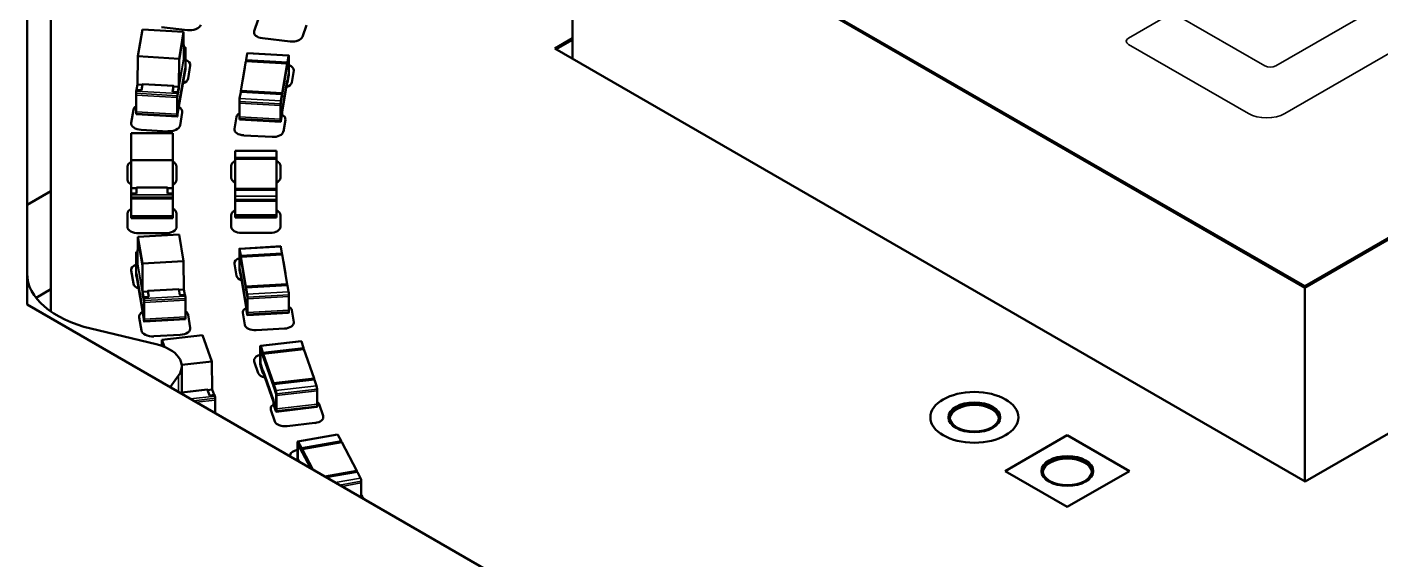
# Model space of a CAD drawing. Header units: inches. Extents: x -24.6 to 49, y -43 to 20.8.
# Drawn here: x 12.262 to 15.351, y 11.039 to 12.255 of the extents above; entities that cross this region are included whole.
import ezdxf

# ---------------------------------------------------------------- set-up
doc = ezdxf.new("R2010")
doc.units = ezdxf.units.IN
doc.header["$MEASUREMENT"] = 0
doc.layers.add('Visible (ANSI)', color=7, linetype='Continuous', lineweight=50)
doc.layers.add('Visible Narrow (ANSI)', color=7, linetype='Continuous', lineweight=35)

msp = doc.modelspace()

# ---------------------------------------------------------------- linework, layer by layer
at = {"layer": 'Visible (ANSI)'}
for p, q in [((12.2623, 11.6215), (12.2623, 13.7354)), ((15.1773, 11.6635), (17.7913, 13.1727)), ((15.1773, 11.6597), (17.7913, 13.1689)), ((12.3169, 11.6056), (12.3169, 12.9139)), ((15.1786, 11.2177), (17.8094, 12.7366)), ((13.5069, 12.6279), (15.1773, 11.6635)), ((13.5069, 12.6279), (13.5069, 12.1828)), ((13.5069, 12.624), (15.1773, 11.6597)), ((13.5069, 12.624), (13.5069, 12.1828)), ((12.7805, 12.2454), (12.7897, 12.2722)), ((12.515, 12.1883), (12.5255, 12.2494)), ((12.5255, 12.2494), (12.6195, 12.244)), ((12.6282, 12.2482), (12.5689, 12.255)), ((12.6091, 12.1829), (12.6195, 12.244)), ((12.6091, 12.1791), (12.6195, 12.2402)), ((12.6195, 12.244), (12.6201, 12.1867)), ((12.6195, 12.2402), (12.6201, 12.1828)), ((12.8998, 12.2595), (12.8905, 12.2328)), ((12.6234, 12.2085), (12.6198, 12.2087)), ((12.6227, 12.2048), (12.6199, 12.205)), ((12.6199, 12.2021), (12.6227, 12.2019)), ((12.6201, 12.1867), (12.6227, 12.2019)), ((12.6227, 12.2048), (12.6232, 12.2079)), ((12.6227, 12.2048), (12.6227, 12.2019)), ((12.6227, 12.201), (12.6232, 12.204)), ((12.6235, 12.1646), (12.6235, 12.207)), ((12.6235, 12.1607), (12.6235, 12.2032)), ((12.8628, 12.2221), (12.7991, 12.2294)), ((13.5069, 12.2295), (13.4665, 12.2062)), ((13.4665, 12.2062), (15.1786, 11.2177)), ((13.5069, 12.2257), (13.4698, 12.2043)), ((12.5145, 12.1241), (12.515, 12.1883)), ((12.515, 12.1883), (12.6091, 12.1829)), ((12.6085, 12.1188), (12.6091, 12.1829)), ((12.6085, 12.1149), (12.6091, 12.1791)), ((12.6201, 12.1828), (12.6227, 12.1981)), ((12.6227, 12.201), (12.6227, 12.1981)), ((12.7502, 12.1096), (12.7618, 12.1774)), ((12.8558, 12.1721), (12.7618, 12.1774)), ((12.7623, 12.1805), (12.7647, 12.1947)), ((12.8591, 12.1903), (12.765, 12.1957)), ((12.8442, 12.1042), (12.8558, 12.1721)), ((12.8558, 12.1677), (12.8558, 12.1721)), ((12.8563, 12.1751), (12.8588, 12.1894)), ((12.8563, 12.1713), (12.8588, 12.1855)), ((12.8593, 12.1534), (12.8593, 12.1881)), ((12.8593, 12.1495), (12.8593, 12.1842)), ((12.6059, 12.0611), (12.6227, 12.1595)), ((12.6059, 12.0572), (12.6227, 12.1556)), ((12.6227, 12.1527), (12.6222, 12.1528)), ((12.6227, 12.1566), (12.6232, 12.1596)), ((12.6227, 12.1595), (12.6227, 12.1566)), ((12.6227, 12.1527), (12.6232, 12.1558)), ((12.6227, 12.1556), (12.6227, 12.1527)), ((12.6347, 12.167), (12.6297, 12.1373)), ((12.7544, 12.1348), (12.759, 12.162)), ((12.8442, 12.1004), (12.8558, 12.1682)), ((12.8558, 12.1639), (12.8558, 12.1682)), ((12.8563, 12.1317), (12.8588, 12.146)), ((12.8563, 12.1279), (12.8588, 12.1421)), ((12.8707, 12.1556), (12.8661, 12.1285)), ((12.5113, 12.1087), (12.5119, 12.1118)), ((12.5119, 12.1118), (12.5236, 12.1111)), ((12.5123, 12.1117), (12.5145, 12.1241)), ((12.5145, 12.1241), (12.5257, 12.1235)), ((12.5236, 12.1111), (12.5259, 12.1243)), ((12.5966, 12.121), (12.5261, 12.125)), ((12.5964, 12.1203), (12.5941, 12.1071)), ((12.5946, 12.1071), (12.5967, 12.1195)), ((12.5967, 12.1195), (12.6085, 12.1188)), ((12.6059, 12.1035), (12.6085, 12.1188)), ((12.6059, 12.0997), (12.6085, 12.1149)), ((12.8442, 12.1042), (12.7502, 12.1096)), ((12.7502, 12.1075), (12.7502, 12.1096)), ((12.8442, 12.0652), (12.8558, 12.133)), ((12.8442, 12.0613), (12.8558, 12.1292)), ((12.856, 12.1269), (12.8554, 12.1269)), ((12.511, 12.0613), (12.511, 12.1038)), ((12.511, 12.0575), (12.511, 12.0999)), ((12.5941, 12.1071), (12.6059, 12.1064)), ((12.605, 12.056), (12.605, 12.0984)), ((12.605, 12.0521), (12.605, 12.0946)), ((12.6054, 12.1034), (12.6059, 12.1064)), ((12.6054, 12.0995), (12.6059, 12.1026)), ((12.6059, 12.1035), (12.6059, 12.1064)), ((12.6059, 12.0997), (12.6059, 12.1026)), ((12.7467, 12.0501), (12.7467, 12.0849)), ((12.7467, 12.0463), (12.7467, 12.081)), ((12.7473, 12.0923), (12.7497, 12.1065)), ((12.844, 12.1021), (12.75, 12.1075)), ((12.8408, 12.0448), (12.8408, 12.0795)), ((12.8413, 12.0869), (12.8437, 12.1012)), ((12.8413, 12.0831), (12.8437, 12.0973)), ((12.8442, 12.0999), (12.8442, 12.1042)), ((12.8442, 12.096), (12.8442, 12.1004)), ((12.8442, 12.1004), (12.8442, 12.1004)), ((12.4998, 12.0368), (12.5048, 12.0665)), ((12.6052, 12.0506), (12.5111, 12.056)), ((12.6054, 12.0551), (12.6059, 12.0582)), ((12.6054, 12.0513), (12.6059, 12.0543)), ((12.6059, 12.0582), (12.6059, 12.0611)), ((12.6059, 12.0543), (12.6059, 12.0572)), ((12.6165, 12.0601), (12.6114, 12.0304)), ((12.7353, 12.0228), (12.7399, 12.05)), ((12.8408, 12.0409), (12.8408, 12.0757)), ((12.8413, 12.0435), (12.8437, 12.0578)), ((12.8413, 12.0397), (12.8437, 12.0539)), ((12.5832, 12.017), (12.523, 12.0205)), ((12.841, 12.0387), (12.747, 12.044)), ((12.8516, 12.0436), (12.847, 12.0165)), ((12.5001, 12.0129), (12.5946, 12.0129)), ((12.5001, 11.9515), (12.5001, 12.0129)), ((12.5946, 11.9515), (12.5946, 12.0129)), ((12.8212, 12.0043), (12.7565, 12.0079)), ((12.737, 11.9717), (12.737, 11.9727)), ((12.8315, 11.9727), (12.737, 11.9727)), ((12.737, 11.9574), (12.737, 11.9717)), ((12.737, 11.9574), (12.737, 11.9543)), ((12.737, 11.8862), (12.737, 11.9543)), ((12.8315, 11.9543), (12.737, 11.9543)), ((12.8315, 11.9717), (12.8315, 11.9727)), ((12.8315, 11.9574), (12.8315, 11.9717)), ((12.8315, 11.9574), (12.8315, 11.9543)), ((12.8315, 11.8862), (12.8315, 11.9543)), ((12.4913, 11.9067), (12.4913, 11.9366)), ((12.5001, 11.9515), (12.5946, 11.9515)), ((12.5001, 11.8874), (12.5001, 11.9515)), ((12.5946, 11.8874), (12.5946, 11.9515)), ((12.6035, 11.9366), (12.6035, 11.9067)), ((12.7281, 11.9113), (12.7281, 11.9386)), ((12.8403, 11.9386), (12.8403, 11.9113)), ((12.2623, 11.8491), (12.3169, 11.8806)), ((12.5001, 11.8874), (12.5119, 11.8874)), ((12.5001, 11.8749), (12.5001, 11.8874)), ((12.5001, 11.8749), (12.5119, 11.8749)), ((12.5001, 11.8718), (12.5001, 11.8749)), ((12.5001, 11.8718), (12.5001, 11.8669)), ((12.5001, 11.8245), (12.5001, 11.8669)), ((12.5001, 11.8206), (12.5001, 11.863)), ((12.5119, 11.8889), (12.5119, 11.8882)), ((12.5828, 11.8889), (12.5119, 11.8889)), ((12.5119, 11.8749), (12.5119, 11.8882)), ((12.5828, 11.8889), (12.5828, 11.8882)), ((12.5828, 11.8882), (12.5828, 11.8749)), ((12.5828, 11.8874), (12.5946, 11.8874)), ((12.5828, 11.8749), (12.5946, 11.8749)), ((12.5946, 11.8749), (12.5946, 11.8874)), ((12.5946, 11.8718), (12.5946, 11.8749)), ((12.5946, 11.8718), (12.5946, 11.8669)), ((12.5946, 11.8245), (12.5946, 11.8669)), ((12.5946, 11.8206), (12.5946, 11.863)), ((12.8315, 11.8862), (12.737, 11.8862)), ((12.737, 11.8841), (12.737, 11.8862)), ((12.737, 11.8831), (12.737, 11.8841)), ((12.8315, 11.8841), (12.737, 11.8841)), ((12.737, 11.8688), (12.737, 11.8831)), ((12.737, 11.8688), (12.737, 11.8614)), ((12.737, 11.8266), (12.737, 11.8614)), ((12.8315, 11.8841), (12.8315, 11.8862)), ((12.8315, 11.8831), (12.8315, 11.8841)), ((12.8315, 11.8688), (12.8315, 11.8831)), ((12.8315, 11.8688), (12.8315, 11.8614)), ((12.8315, 11.8266), (12.8315, 11.8614)), ((12.737, 11.8228), (12.737, 11.8575)), ((12.8315, 11.8228), (12.8315, 11.8575)), ((12.4913, 11.7993), (12.4913, 11.8292)), ((12.5001, 11.8191), (12.5001, 11.8206)), ((12.5946, 11.8191), (12.5001, 11.8191)), ((12.5946, 11.8191), (12.5946, 11.8206)), ((12.6035, 11.8292), (12.6035, 11.7993)), ((12.7281, 11.7988), (12.7281, 11.826)), ((12.737, 11.8205), (12.737, 11.8228)), ((12.8315, 11.8205), (12.737, 11.8205)), ((12.8315, 11.8205), (12.8315, 11.8228)), ((12.8403, 11.826), (12.8403, 11.7988)), ((12.515, 11.7761), (12.5145, 11.7188)), ((12.515, 11.7723), (12.5145, 11.7149)), ((12.515, 11.7761), (12.6091, 11.7815)), ((12.5255, 11.7151), (12.515, 11.7761)), ((12.5255, 11.7112), (12.515, 11.7723)), ((12.5776, 11.7844), (12.5171, 11.7844)), ((12.6195, 11.7204), (12.6091, 11.7815)), ((12.8167, 11.7851), (12.7518, 11.7851)), ((12.511, 11.6967), (12.511, 11.7391)), ((12.5147, 11.7408), (12.5111, 11.7406)), ((12.5119, 11.7369), (12.5113, 11.74)), ((12.7467, 11.7122), (12.7467, 11.747)), ((12.7467, 11.7084), (12.7467, 11.7431)), ((12.841, 11.7546), (12.747, 11.7492)), ((12.7497, 11.734), (12.7473, 11.7482)), ((12.7497, 11.7301), (12.7473, 11.7444)), ((12.8437, 11.7393), (12.8413, 11.7536)), ((12.511, 11.6928), (12.511, 11.7353)), ((12.5119, 11.7331), (12.5113, 11.7361)), ((12.5146, 11.7371), (12.5119, 11.7369)), ((12.5119, 11.7369), (12.5119, 11.734)), ((12.5119, 11.734), (12.5146, 11.7342)), ((12.5145, 11.7188), (12.5119, 11.734)), ((12.5119, 11.7331), (12.5119, 11.7302)), ((12.5145, 11.7149), (12.5119, 11.7302)), ((12.5255, 11.7151), (12.6195, 11.7204)), ((12.526, 11.6509), (12.5255, 11.7151)), ((12.526, 11.6471), (12.5255, 11.7112)), ((12.6201, 11.6563), (12.6195, 11.7204)), ((12.7399, 11.6873), (12.7353, 11.7145)), ((12.8442, 11.7363), (12.7502, 11.7309)), ((12.7618, 11.6631), (12.7502, 11.7309)), ((12.7502, 11.7266), (12.7502, 11.7309)), ((12.7618, 11.6592), (12.7502, 11.7271)), ((12.7502, 11.7227), (12.7502, 11.7271)), ((12.8558, 11.6684), (12.8442, 11.7363)), ((12.847, 11.7208), (12.8516, 11.6937)), ((12.5048, 11.6694), (12.4998, 11.6991)), ((12.5119, 11.6887), (12.5113, 11.6918)), ((12.5119, 11.6849), (12.5113, 11.6879)), ((12.5286, 11.5932), (12.5119, 11.6916)), ((12.5119, 11.6916), (12.5119, 11.6887)), ((12.5286, 11.5894), (12.5119, 11.6878)), ((12.5119, 11.6878), (12.5119, 11.6849)), ((12.5123, 11.6849), (12.5119, 11.6849)), ((12.7497, 11.6906), (12.7473, 11.7048)), ((12.7497, 11.6867), (12.7473, 11.701)), ((12.7506, 11.6858), (12.75, 11.6858)), ((12.7618, 11.624), (12.7502, 11.6919)), ((12.7618, 11.6202), (12.7502, 11.688)), ((12.2827, 11.6374), (12.3169, 11.6571)), ((12.526, 11.6509), (12.5378, 11.6516)), ((12.5286, 11.6356), (12.526, 11.6509)), ((12.5286, 11.6318), (12.526, 11.6471)), ((12.5378, 11.6516), (12.5399, 11.6392)), ((12.6085, 11.6571), (12.5379, 11.6531)), ((12.5404, 11.6392), (12.5381, 11.6524)), ((12.6087, 11.6565), (12.6109, 11.6432)), ((12.6088, 11.6556), (12.6201, 11.6563)), ((12.6222, 11.6439), (12.6201, 11.6563)), ((12.8558, 11.6684), (12.7618, 11.6631)), ((12.7618, 11.6587), (12.7618, 11.6631)), ((12.7618, 11.6592), (12.7618, 11.6592)), ((12.7618, 11.6549), (12.7618, 11.6592)), ((12.856, 11.6663), (12.762, 11.661)), ((12.7647, 11.6458), (12.7623, 11.66)), ((12.7647, 11.6419), (12.7623, 11.6562)), ((12.8558, 11.6663), (12.8558, 11.6684)), ((12.8588, 11.6511), (12.8563, 11.6654)), ((15.1773, 11.6635), (15.1773, 11.2185)), ((15.1773, 11.6597), (15.1773, 11.2185)), ((14.8513, 10.1268), (12.2623, 11.6215)), ((12.5286, 11.6385), (12.5404, 11.6392)), ((12.5286, 11.6356), (12.5286, 11.6385)), ((12.5292, 11.6355), (12.5286, 11.6385)), ((12.5286, 11.6318), (12.5286, 11.6347)), ((12.5292, 11.6316), (12.5286, 11.6347)), ((12.5295, 11.5881), (12.5295, 11.6306)), ((12.5295, 11.5843), (12.5295, 11.6267)), ((12.6109, 11.6432), (12.6227, 11.6439)), ((12.6232, 11.6408), (12.6227, 11.6439)), ((12.6235, 11.5935), (12.6235, 11.6359)), ((12.6235, 11.5896), (12.6235, 11.632)), ((12.7647, 11.6024), (12.7623, 11.6166)), ((12.7653, 11.6037), (12.7653, 11.6384)), ((12.7653, 11.5998), (12.7653, 11.6345)), ((12.8593, 11.609), (12.8593, 11.6437)), ((12.8593, 11.6052), (12.8593, 11.6399)), ((12.5231, 11.5625), (12.518, 11.5922)), ((12.5286, 11.5903), (12.5286, 11.5932)), ((12.5292, 11.5873), (12.5286, 11.5903)), ((12.5286, 11.5865), (12.5286, 11.5894)), ((12.5292, 11.5834), (12.5286, 11.5865)), ((12.6234, 11.5881), (12.5294, 11.5828)), ((12.6297, 11.5986), (12.6347, 11.5689)), ((12.759, 11.5754), (12.7544, 11.6025)), ((12.7647, 11.5985), (12.7623, 11.6128)), ((12.8591, 11.6029), (12.765, 11.5976)), ((12.8661, 11.6088), (12.8707, 11.5817)), ((12.5569, 11.5312), (12.4081, 11.5668)), ((12.6116, 11.5526), (12.5513, 11.5492)), ((12.8495, 11.5668), (12.7849, 11.5631)), ((12.5701, 11.5414), (12.5698, 11.5275)), ((12.5701, 11.5375), (12.5699, 11.5274)), ((12.5701, 11.5414), (12.6628, 11.552)), ((12.5756, 11.5252), (12.5701, 11.5414)), ((12.5741, 11.5259), (12.5701, 11.5375)), ((12.6835, 11.4918), (12.6628, 11.552)), ((12.7944, 11.4904), (12.7944, 11.5251)), ((12.8875, 11.538), (12.7948, 11.5274)), ((12.8002, 11.5124), (12.7954, 11.5264)), ((12.8002, 11.5085), (12.7954, 11.5226)), ((12.8929, 11.523), (12.8881, 11.5371)), ((12.6151, 11.484), (12.6835, 11.4918)), ((12.6846, 11.4277), (12.6835, 11.4918)), ((12.7805, 11.4919), (12.7805, 11.4972)), ((12.7897, 11.4651), (12.7805, 11.4919)), ((12.7944, 11.4865), (12.7944, 11.5212)), ((12.894, 11.52), (12.8013, 11.5094)), ((12.8243, 11.4425), (12.8013, 11.5094)), ((12.8013, 11.505), (12.8013, 11.5094)), ((12.8243, 11.4386), (12.8013, 11.5055)), ((12.8013, 11.5012), (12.8013, 11.5055)), ((12.917, 11.4531), (12.894, 11.52)), ((12.5888, 11.433), (12.6081, 11.4599)), ((12.6153, 11.4808), (12.6153, 11.4177)), ((12.8002, 11.469), (12.7954, 11.483)), ((12.8002, 11.4651), (12.7954, 11.4792)), ((12.802, 11.4643), (12.8008, 11.4642)), ((12.8243, 11.4034), (12.8013, 11.4703)), ((12.8243, 11.3996), (12.8013, 11.4664)), ((12.917, 11.4531), (12.8243, 11.4425)), ((12.8243, 11.4381), (12.8243, 11.4425)), ((12.8243, 11.4386), (12.8243, 11.4386)), ((12.8243, 11.4343), (12.8243, 11.4386)), ((12.9174, 11.451), (12.8248, 11.4404)), ((12.8302, 11.4254), (12.8254, 11.4395)), ((12.8302, 11.4216), (12.8254, 11.4356)), ((12.917, 11.451), (12.917, 11.4531)), ((12.9229, 11.4361), (12.918, 11.4501)), ((12.6734, 11.4279), (12.6153, 11.4212)), ((12.6738, 11.4273), (12.6782, 11.4142)), ((12.674, 11.4265), (12.6846, 11.4277)), ((12.6782, 11.4142), (12.6898, 11.4156)), ((12.6889, 11.4155), (12.6846, 11.4277)), ((12.6909, 11.4126), (12.6898, 11.4156)), ((12.6916, 11.3737), (12.6916, 11.4077)), ((12.6916, 11.3737), (12.6916, 11.4038)), ((12.8312, 11.3834), (12.8312, 11.4181)), ((12.8312, 11.3795), (12.8312, 11.4142)), ((12.9239, 11.394), (12.9239, 11.4287)), ((12.9239, 11.3901), (12.9239, 11.4249)), ((12.8185, 11.3815), (12.8185, 11.3868)), ((12.8277, 11.3548), (12.8185, 11.3815)), ((12.8302, 11.382), (12.8254, 11.3961)), ((12.8302, 11.3782), (12.8254, 11.3922)), ((12.9235, 11.3879), (12.8308, 11.3772)), ((12.9286, 11.3942), (12.9378, 11.3674)), ((12.9192, 11.3514), (12.8555, 11.3441)), ((12.8794, 11.2723), (12.8794, 11.307)), ((12.9705, 11.3251), (12.8801, 11.3093)), ((12.8882, 11.2947), (12.881, 11.3084)), ((12.9801, 11.3076), (12.8897, 11.2917)), ((12.9786, 11.3105), (12.9714, 11.3242)), ((13.0144, 11.2423), (12.9801, 11.3076)), ((14.4937, 11.2418), (14.6357, 11.3238)), ((14.6357, 11.3238), (14.7777, 11.2418)), ((12.8629, 11.2748), (12.8623, 11.2782)), ((12.879, 11.2899), (12.8794, 11.29)), ((12.8794, 11.2684), (12.8794, 11.3031)), ((12.8882, 11.2908), (12.881, 11.3045)), ((12.9142, 11.2452), (12.8897, 11.2917)), ((12.8897, 11.2874), (12.8897, 11.2917)), ((12.9113, 11.2468), (12.8897, 11.2879)), ((12.8897, 11.2835), (12.8897, 11.2879)), ((12.8815, 11.2641), (12.881, 11.265)), ((13.0144, 11.2423), (12.9413, 11.2295)), ((13.0151, 11.2403), (12.9442, 11.2279)), ((13.0144, 11.2402), (13.0144, 11.2423)), ((13.0232, 11.2257), (13.016, 11.2394)), ((13.0247, 11.1837), (13.0247, 11.2184)), ((13.0247, 11.1814), (13.0247, 11.2145)), ((14.6357, 11.1598), (14.4937, 11.2418)), ((14.7777, 11.2418), (14.6357, 11.1598)), ((13.0272, 11.184), (13.0303, 11.1781))]:
    msp.add_line(p, q, dxfattribs=at)
for centre, major_axis, ratio, start_param, end_param in [((12.6333, 12.2628), (0.0258, 0), 0.57735, 4.516037, 6.086838), ((12.8037, 12.2428), (-0.0236, 0), 0.57735, 6.086848, 7.657619), ((12.8674, 12.2355), (0.0236, 0), 0.57735, 4.51604, 6.086834), ((12.6232, 12.205), (0.0002, 0.00354), 0.080031, 5.330146, 6.900942), ((12.6232, 12.2011), (0.0002, 0.00354), 0.080031, 5.330146, 6.900942), ((12.609, 12.1684), (0.0258, 0), 0.57735, 6.184998, 7.257718), ((12.7623, 12.1761), (0.0003, 0.00531), 0.080031, 0.617757, 1.332578), ((12.7647, 12.1904), (0.0003, 0.00531), 0.080031, 0, 0.617757), ((12.8563, 12.1708), (0.0003, 0.00531), 0.080031, 0.617757, 2.188553), ((12.8563, 12.1669), (0.0003, 0.00531), 0.080031, 0.617757, 2.188553), ((12.8588, 12.185), (0.0003, 0.00531), 0.080031, 5.330146, 6.900942), ((12.8588, 12.1812), (0.0003, 0.00531), 0.080031, 5.330146, 6.900942), ((12.6232, 12.1625), (-0.0002, -0.00354), 0.080031, 0.617757, 2.188553), ((12.6232, 12.1587), (-0.0002, -0.00354), 0.080031, 0.617757, 2.188553), ((12.7826, 12.1606), (-0.0236, 0), 0.57735, 6.093344, 6.185001), ((12.8588, 12.1503), (-0.0003, -0.00531), 0.080031, 0.617757, 2.188553), ((12.8588, 12.1465), (-0.0003, -0.00531), 0.080031, 0.617757, 2.188553), ((12.8472, 12.1569), (0.0236, 0), 0.57735, 6.18501, 7.3168), ((12.5113, 12.1058), (0.0002, 0.00354), 0.080031, 0.617757, 2.188553), ((12.5259, 12.1214), (0.0002, 0.00354), 0.080031, 0, 0.617757), ((12.5964, 12.1174), (0.0002, 0.00354), 0.080031, 5.330146, 6.900942), ((12.604, 12.1388), (0.0258, 0), 0.57735, 5.269788, 6.185024), ((12.7779, 12.1335), (-0.0236, 0), 0.57735, 6.18501, 6.276642), ((12.8426, 12.1298), (0.0236, 0), 0.57735, 5.211767, 6.185001), ((12.8563, 12.1361), (-0.0003, -0.00531), 0.080031, 5.330146, 6.900942), ((12.8563, 12.1322), (-0.0003, -0.00531), 0.080031, 5.330146, 6.900942), ((12.6054, 12.1005), (0.0002, 0.00354), 0.080031, 0.617757, 2.188553), ((12.6054, 12.0966), (0.0002, 0.00354), 0.080031, 0.617757, 2.188553), ((12.7473, 12.0879), (0.0003, 0.00531), 0.080031, 0.617757, 2.188553), ((12.7497, 12.1022), (0.0003, 0.00531), 0.080031, 0, 0.617757), ((12.8413, 12.0826), (0.0003, 0.00531), 0.080031, 0.617757, 2.188553), ((12.8413, 12.0787), (0.0003, 0.00531), 0.080031, 0.617757, 2.188553), ((12.8437, 12.0968), (0.0003, 0.00531), 0.080031, 5.330146, 6.900942), ((12.8437, 12.093), (0.0003, 0.00531), 0.080031, 5.330146, 6.900942), ((12.5306, 12.065), (-0.0258, 0), 0.57735, 5.572012, 6.185024), ((12.5113, 12.0595), (-0.0002, -0.00354), 0.080031, 5.330146, 6.283185), ((12.6054, 12.058), (-0.0002, -0.00354), 0.080031, 5.330146, 6.900942), ((12.6054, 12.0542), (-0.0002, -0.00354), 0.080031, 5.330146, 6.900942), ((12.5908, 12.0616), (0.0258, 0), 0.57735, 6.184998, 7.100237), ((12.7635, 12.0486), (-0.0236, 0), 0.57735, 5.4987, 6.185001), ((12.8437, 12.0621), (-0.0003, -0.00531), 0.080031, 0.617757, 2.188553), ((12.8437, 12.0582), (-0.0003, -0.00531), 0.080031, 0.617757, 2.188553), ((12.8281, 12.045), (0.0236, 0), 0.57735, 6.18501, 7.122074), ((12.5255, 12.0353), (-0.0258, 0), 0.57735, 6.184998, 7.755823), ((12.5857, 12.0319), (0.0258, 0), 0.57735, 4.614204, 6.185024), ((12.7588, 12.0215), (-0.0236, 0), 0.57735, 6.18501, 7.75581), ((12.7473, 12.0493), (-0.0003, -0.00531), 0.080031, 5.330146, 6.283185), ((12.8235, 12.0178), (0.0236, 0), 0.57735, 4.61422, 6.185001), ((12.8413, 12.0479), (-0.0003, -0.00531), 0.080031, 5.330146, 6.900942), ((12.8413, 12.044), (-0.0003, -0.00531), 0.080031, 5.330146, 6.900942), ((12.5171, 11.9366), (-0.0258, 0), 0.57735, 5.429409, 6.283193), ((12.5776, 11.9366), (0.0258, 0), 0.57735, 6.283178, 7.136961), ((12.7518, 11.9386), (-0.0236, 0), 0.57735, 5.387524, 6.283179), ((12.8167, 11.9386), (0.0236, 0), 0.57735, 0.000006, 0.895661), ((12.5171, 11.9067), (-0.0258, 0), 0.57735, 6.283178, 7.136961), ((12.5776, 11.9067), (0.0258, 0), 0.57735, 5.429409, 6.283193), ((12.7518, 11.9113), (-0.0236, 0), 0.57735, 0.000006, 0.895661), ((12.8167, 11.9113), (0.0236, 0), 0.57735, 5.387524, 6.283179), ((12.5171, 11.8292), (-0.0258, 0), 0.57735, 5.429409, 6.283193), ((12.5776, 11.8292), (0.0258, 0), 0.57735, 6.283178, 7.136961), ((12.7518, 11.826), (-0.0236, 0), 0.57735, 5.387524, 6.283179), ((12.8167, 11.826), (0.0236, 0), 0.57735, 0.000006, 0.895661), ((12.5171, 11.7993), (-0.0258, 0), 0.57735, 6.283178, 7.853989), ((12.5776, 11.7993), (0.0258, 0), 0.57735, 4.712382, 6.283193), ((12.7518, 11.7988), (-0.0236, 0), 0.57735, 0.000006, 1.57079), ((12.8167, 11.7988), (0.0236, 0), 0.57735, 4.712395, 6.283179), ((12.5113, 11.7371), (-0.0002, 0.00354), 0.080031, 5.665428, 7.236225), ((12.7473, 11.7439), (-0.0003, 0.00531), 0.080031, 5.665428, 7.236225), ((12.7473, 11.74), (-0.0003, 0.00531), 0.080031, 5.665428, 7.236225), ((12.8413, 11.7493), (-0.0003, 0.00531), 0.080031, 5.665428, 6.283185), ((12.8437, 11.735), (-0.0003, 0.00531), 0.080031, 4.950607, 5.665428), ((12.5255, 11.7006), (-0.0258, 0), 0.57735, 5.308653, 6.381373), ((12.5113, 11.7332), (-0.0002, 0.00354), 0.080031, 5.665428, 7.236225), ((12.7588, 11.7158), (-0.0236, 0), 0.57735, 5.249571, 6.38136), ((12.7473, 11.7092), (0.0003, -0.00531), 0.080031, 4.094632, 5.665428), ((12.7473, 11.7053), (0.0003, -0.00531), 0.080031, 4.094632, 5.665428), ((12.7497, 11.7297), (-0.0003, 0.00531), 0.080031, 4.094632, 5.665428), ((12.7497, 11.7258), (-0.0003, 0.00531), 0.080031, 4.094632, 5.665428), ((12.8235, 11.7195), (0.0236, 0), 0.57735, 0.098185, 0.189841), ((12.4985, 11.6928), (-0.2362, 0), 0.57735, 0, 1.178097), ((12.5113, 11.6947), (0.0002, -0.00354), 0.080031, 4.094632, 5.665428), ((12.5113, 11.6908), (0.0002, -0.00354), 0.080031, 4.094632, 5.665428), ((12.7635, 11.6887), (-0.0236, 0), 0.57735, 0.098185, 1.071418), ((12.7497, 11.6949), (0.0003, -0.00531), 0.080031, 5.665428, 7.236225), ((12.7497, 11.6911), (0.0003, -0.00531), 0.080031, 5.665428, 7.236225), ((12.8281, 11.6923), (0.0236, 0), 0.57735, 0.006543, 0.098175), ((12.5306, 11.6709), (-0.0258, 0), 0.57735, 0.098162, 1.013397), ((12.5381, 11.6496), (-0.0002, 0.00354), 0.080031, 5.665428, 7.236225), ((12.6087, 11.6536), (-0.0002, 0.00354), 0.080031, 5.665428, 6.283185), ((12.7623, 11.6557), (-0.0003, 0.00531), 0.080031, 5.665428, 7.236225), ((12.7623, 11.6518), (-0.0003, 0.00531), 0.080031, 5.665428, 7.236225), ((12.7647, 11.6414), (-0.0003, 0.00531), 0.080031, 4.094632, 5.665428), ((12.8563, 11.661), (-0.0003, 0.00531), 0.080031, 5.665428, 6.283185), ((12.8588, 11.6468), (-0.0003, 0.00531), 0.080031, 4.094632, 5.665428), ((12.5292, 11.6326), (-0.0002, 0.00354), 0.080031, 4.094632, 5.665428), ((12.5292, 11.6287), (-0.0002, 0.00354), 0.080031, 4.094632, 5.665428), ((12.6232, 11.6379), (-0.0002, 0.00354), 0.080031, 4.094632, 5.665428), ((12.7623, 11.621), (0.0003, -0.00531), 0.080031, 4.094632, 5.665428), ((12.7623, 11.6171), (0.0003, -0.00531), 0.080031, 4.094632, 5.665428), ((12.7647, 11.6376), (-0.0003, 0.00531), 0.080031, 4.094632, 5.665428), ((12.8426, 11.6075), (0.0236, 0), 0.57735, 0.098185, 0.784486), ((12.5437, 11.5937), (-0.0258, 0), 0.57735, 5.466134, 6.381373), ((12.5292, 11.5902), (0.0002, -0.00354), 0.080031, 5.665428, 7.236225), ((12.5292, 11.5863), (0.0002, -0.00354), 0.080031, 5.665428, 7.236225), ((12.6232, 11.5917), (0.0002, -0.00354), 0.080031, 0, 0.953039), ((12.604, 11.5971), (0.0258, 0), 0.57735, 0.098162, 0.711173), ((12.7779, 11.6038), (-0.0236, 0), 0.57735, 5.444297, 6.38136), ((12.7647, 11.6067), (0.0003, -0.00531), 0.080031, 5.665428, 7.236225), ((12.7647, 11.6029), (0.0003, -0.00531), 0.080031, 5.665428, 7.236225), ((12.8588, 11.6082), (0.0003, -0.00531), 0.080031, 0, 0.953039), ((12.5488, 11.564), (-0.0258, 0), 0.57735, 0.098162, 1.668981), ((12.609, 11.5674), (0.0258, 0), 0.57735, 4.810548, 6.381373), ((12.7826, 11.5767), (-0.0236, 0), 0.57735, 0.098185, 1.668965), ((12.8472, 11.5804), (0.0236, 0), 0.57735, 4.810561, 6.38136), ((12.5208, 11.4808), (0.0945, 0), 0.57735, 5.890486, 7.461283), ((12.7954, 11.5221), (-0.00061, 0.00528), 0.159291, 5.65853, 7.229327), ((12.7954, 11.5182), (-0.00061, 0.00528), 0.159291, 5.65853, 7.229327), ((12.8881, 11.5327), (-0.00061, 0.00528), 0.159291, 5.65853, 6.283185), ((12.8929, 11.5187), (-0.00061, 0.00528), 0.159291, 4.940715, 5.65853), ((12.8037, 11.4945), (-0.0236, 0), 0.57735, 5.116841, 6.086833), ((12.8002, 11.508), (-0.00061, 0.00528), 0.159291, 4.087734, 5.65853), ((12.8002, 11.5042), (-0.00061, 0.00528), 0.159291, 4.087734, 5.65853), ((12.8129, 11.4678), (-0.0236, 0), 0.57735, 0.196351, 1.24257), ((12.7954, 11.4874), (0.00061, -0.00528), 0.159291, 4.087734, 5.65853), ((12.7954, 11.4835), (0.00061, -0.00528), 0.159291, 4.087734, 5.65853), ((12.8002, 11.4733), (0.00061, -0.00528), 0.159291, 5.65853, 7.229327), ((12.8002, 11.4695), (0.00061, -0.00528), 0.159291, 5.65853, 7.229327), ((12.8254, 11.4351), (-0.00061, 0.00528), 0.159291, 5.65853, 7.229327), ((12.8254, 11.4313), (-0.00061, 0.00528), 0.159291, 5.65853, 7.229327), ((12.918, 11.4458), (-0.00061, 0.00528), 0.159291, 5.65853, 6.283185), ((12.9229, 11.4317), (-0.00061, 0.00528), 0.159291, 4.087734, 5.65853), ((12.6738, 11.4244), (-0.0004, 0.00352), 0.159291, 5.65853, 6.283185), ((12.6909, 11.4097), (-0.0004, 0.00352), 0.159291, 4.087734, 5.65853), ((12.8254, 11.4004), (0.00061, -0.00528), 0.159291, 4.087734, 5.65853), ((12.8254, 11.3966), (0.00061, -0.00528), 0.159291, 4.087734, 5.65853), ((12.8302, 11.4211), (-0.00061, 0.00528), 0.159291, 4.087734, 5.65853), ((12.8302, 11.4172), (-0.00061, 0.00528), 0.159291, 4.087734, 5.65853), ((12.9054, 11.3915), (0.0236, 0), 0.57735, 0.196351, 0.670204), ((12.8417, 11.3842), (-0.0236, 0), 0.57735, 5.50022, 6.086833), ((12.8302, 11.3864), (0.00061, -0.00528), 0.159291, 5.65853, 7.229327), ((12.8302, 11.3825), (0.00061, -0.00528), 0.159291, 5.65853, 7.229327), ((12.9146, 11.3647), (0.0236, 0), 0.57735, 4.908752, 6.479522), ((12.9229, 11.3931), (0.00061, -0.00528), 0.159291, 0, 0.946141), ((14.4236, 11.3604), (-0.0561, 0), 0.57735, 3.201174, 6.223604), ((12.8509, 11.3574), (-0.0236, 0), 0.57735, 0.196351, 1.767145), ((12.881, 11.304), (-0.00092, 0.00524), 0.237016, 5.64681, 7.217607), ((12.881, 11.3002), (-0.00092, 0.00524), 0.237016, 5.64681, 7.217607), ((12.9714, 11.3199), (-0.00092, 0.00524), 0.237016, 5.64681, 6.283185), ((12.9786, 11.3062), (-0.00092, 0.00524), 0.237016, 4.923935, 5.64681), ((12.8858, 11.2769), (-0.0236, 0), 0.57735, 5.006908, 6.185014), ((12.8882, 11.2903), (-0.00092, 0.00524), 0.237016, 4.076014, 5.64681), ((12.8882, 11.2865), (-0.00092, 0.00524), 0.237016, 4.076014, 5.64681), ((12.881, 11.2693), (0.00092, -0.00524), 0.237016, 4.076014, 5.64681), ((12.881, 11.2655), (0.00092, -0.00524), 0.237016, 4.076014, 4.751677), ((14.6357, 11.238), (-0.0561, 0), 0.57735, 3.201174, 6.223604), ((13.016, 11.235), (-0.00092, 0.00524), 0.237016, 5.64681, 6.283185), ((13.0232, 11.2213), (-0.00092, 0.00524), 0.237016, 4.076014, 5.64681), ((13.0046, 11.1801), (0.0236, 0), 0.57735, 0.294533, 0.550841)]:
    msp.add_ellipse(centre, major_axis=major_axis, ratio=ratio, start_param=start_param, end_param=end_param, dxfattribs=at)
for centre, major_axis in [((14.4236, 11.3643), (-0.1004, 0)), ((14.4236, 11.3643), (0.0591, 0)), ((14.4236, 11.3643), (-0.0591, 0)), ((14.4236, 11.3643), (-0.0561, 0)), ((14.4236, 11.3643), (-0.0561, 0)), ((14.6357, 11.2418), (0.0591, 0)), ((14.6357, 11.2418), (-0.0591, 0)), ((14.6357, 11.2418), (-0.0561, 0)), ((14.6357, 11.2418), (-0.0561, 0))]:
    msp.add_ellipse(centre, major_axis=major_axis, ratio=0.57735, dxfattribs=at)
at = {"layer": 'Visible Narrow (ANSI)'}
for p, q in [((16.8265, 13.1566), (15.1113, 12.1663)), ((15.1322, 12.0578), (17.0144, 13.1445)), ((14.8632, 12.2807), (14.7755, 12.23)), ((15.0863, 12.1663), (14.8882, 12.2807)), ((12.6232, 12.2079), (12.6199, 12.2081)), ((12.6227, 12.2019), (12.6232, 12.205)), ((12.6227, 12.1981), (12.6232, 12.2011)), ((12.6232, 12.1625), (12.6232, 12.205)), ((12.6232, 12.1587), (12.6232, 12.2011)), ((14.7755, 12.2156), (15.0487, 12.0578)), ((12.6201, 12.1867), (12.6085, 12.1188)), ((12.6201, 12.1828), (12.6085, 12.1149)), ((12.8563, 12.1751), (12.7623, 12.1805)), ((12.8588, 12.1894), (12.7647, 12.1947)), ((12.8558, 12.1677), (12.8588, 12.185)), ((12.8558, 12.1639), (12.8588, 12.1812)), ((12.8588, 12.1503), (12.8588, 12.185)), ((12.8588, 12.1465), (12.8588, 12.1812)), ((12.6227, 12.1595), (12.6232, 12.1625)), ((12.6227, 12.1556), (12.6232, 12.1587)), ((12.8442, 12.0999), (12.8558, 12.1677)), ((12.8442, 12.096), (12.8558, 12.1639)), ((12.8558, 12.133), (12.8588, 12.1503)), ((12.8558, 12.1292), (12.8588, 12.1465)), ((12.6054, 12.1034), (12.5113, 12.1087)), ((12.5964, 12.1203), (12.5259, 12.1243)), ((12.605, 12.0984), (12.511, 12.1038)), ((12.605, 12.0946), (12.511, 12.0999)), ((12.6054, 12.1005), (12.6059, 12.1035)), ((12.6054, 12.058), (12.6054, 12.1005)), ((12.6054, 12.0966), (12.6059, 12.0997)), ((12.6054, 12.0542), (12.6054, 12.0966)), ((12.8408, 12.0795), (12.7467, 12.0849)), ((12.8408, 12.0757), (12.7467, 12.081)), ((12.8413, 12.0869), (12.7473, 12.0923)), ((12.8437, 12.1012), (12.7497, 12.1065)), ((12.8413, 12.0826), (12.8442, 12.0999)), ((12.8413, 12.0787), (12.8442, 12.096)), ((12.8413, 12.0479), (12.8413, 12.0826)), ((12.8413, 12.044), (12.8413, 12.0787)), ((12.605, 12.056), (12.511, 12.0613)), ((12.605, 12.0521), (12.511, 12.0575)), ((12.6054, 12.058), (12.6059, 12.0611)), ((12.6054, 12.0542), (12.6059, 12.0572)), ((12.8408, 12.0448), (12.7467, 12.0501)), ((12.8413, 12.0479), (12.8442, 12.0652)), ((12.8413, 12.044), (12.8442, 12.0613)), ((12.8408, 12.0409), (12.7467, 12.0463)), ((12.8315, 11.9717), (12.737, 11.9717)), ((12.8315, 11.9574), (12.737, 11.9574)), ((12.5946, 11.8718), (12.5001, 11.8718)), ((12.5946, 11.8669), (12.5001, 11.8669)), ((12.5946, 11.863), (12.5001, 11.863)), ((12.5828, 11.8882), (12.5119, 11.8882)), ((12.8315, 11.8831), (12.737, 11.8831)), ((12.8315, 11.8688), (12.737, 11.8688)), ((12.8315, 11.8614), (12.737, 11.8614)), ((12.8315, 11.8575), (12.737, 11.8575)), ((12.5946, 11.8245), (12.5001, 11.8245)), ((12.5946, 11.8206), (12.5001, 11.8206)), ((12.8315, 11.8266), (12.737, 11.8266)), ((12.8315, 11.8228), (12.737, 11.8228)), ((12.5147, 11.7402), (12.5113, 11.74)), ((12.8413, 11.7536), (12.7473, 11.7482)), ((12.7502, 11.7266), (12.7473, 11.7439)), ((12.7473, 11.7092), (12.7473, 11.7439)), ((12.7502, 11.7227), (12.7473, 11.74)), ((12.7473, 11.7053), (12.7473, 11.74)), ((12.8437, 11.7393), (12.7497, 11.734)), ((12.5119, 11.734), (12.5113, 11.7371)), ((12.5113, 11.6947), (12.5113, 11.7371)), ((12.5119, 11.7302), (12.5113, 11.7332)), ((12.5113, 11.6908), (12.5113, 11.7332)), ((12.5145, 11.7188), (12.526, 11.6509)), ((12.5145, 11.7149), (12.526, 11.6471)), ((12.7502, 11.6919), (12.7473, 11.7092)), ((12.7618, 11.6587), (12.7502, 11.7266)), ((12.7618, 11.6549), (12.7502, 11.7227)), ((12.5119, 11.6916), (12.5113, 11.6947)), ((12.5119, 11.6878), (12.5113, 11.6908)), ((12.7502, 11.688), (12.7473, 11.7053)), ((12.6087, 11.6565), (12.5381, 11.6524)), ((12.7647, 11.6414), (12.7618, 11.6587)), ((12.7647, 11.6376), (12.7618, 11.6549)), ((12.8563, 11.6654), (12.7623, 11.66)), ((12.8588, 11.6511), (12.7647, 11.6458)), ((12.5292, 11.6326), (12.5286, 11.6356)), ((12.5292, 11.6287), (12.5286, 11.6318)), ((12.6232, 11.6408), (12.5292, 11.6355)), ((12.5292, 11.5902), (12.5292, 11.6326)), ((12.5292, 11.5863), (12.5292, 11.6287)), ((12.6235, 11.6359), (12.5295, 11.6306)), ((12.6235, 11.632), (12.5295, 11.6267)), ((12.7647, 11.6067), (12.7618, 11.624)), ((12.7647, 11.6029), (12.7618, 11.6202)), ((12.7647, 11.6067), (12.7647, 11.6414)), ((12.7647, 11.6029), (12.7647, 11.6376)), ((12.8593, 11.6437), (12.7653, 11.6384)), ((12.8593, 11.6399), (12.7653, 11.6345)), ((12.5292, 11.5902), (12.5286, 11.5932)), ((12.5292, 11.5863), (12.5286, 11.5894)), ((12.6235, 11.5935), (12.5295, 11.5881)), ((12.6235, 11.5896), (12.5295, 11.5843)), ((12.8593, 11.609), (12.7653, 11.6037)), ((12.8593, 11.6052), (12.7653, 11.5998)), ((12.8881, 11.5371), (12.7954, 11.5264)), ((12.8013, 11.505), (12.7954, 11.5221)), ((12.7954, 11.4874), (12.7954, 11.5221)), ((12.8929, 11.523), (12.8002, 11.5124)), ((12.8013, 11.5012), (12.7954, 11.5182)), ((12.7954, 11.4835), (12.7954, 11.5182)), ((12.8243, 11.4381), (12.8013, 11.505)), ((12.8243, 11.4343), (12.8013, 11.5012)), ((12.6081, 11.4599), (12.6081, 11.4219)), ((12.8013, 11.4703), (12.7954, 11.4874)), ((12.8013, 11.4664), (12.7954, 11.4835)), ((12.8302, 11.4211), (12.8243, 11.4381)), ((12.8302, 11.4172), (12.8243, 11.4343)), ((12.918, 11.4501), (12.8254, 11.4395)), ((12.9229, 11.4361), (12.8302, 11.4254)), ((12.6738, 11.4273), (12.6153, 11.4206)), ((12.6909, 11.4126), (12.6353, 11.4062)), ((12.6916, 11.4077), (12.6425, 11.402)), ((12.6916, 11.4038), (12.6481, 11.3988)), ((12.8302, 11.3864), (12.8243, 11.4034)), ((12.8302, 11.3825), (12.8243, 11.3996)), ((12.8302, 11.3864), (12.8302, 11.4211)), ((12.8302, 11.3825), (12.8302, 11.4172)), ((12.9239, 11.4287), (12.8312, 11.4181)), ((12.9239, 11.4249), (12.8312, 11.4142)), ((12.9239, 11.394), (12.8312, 11.3834)), ((12.9239, 11.3901), (12.8312, 11.3795)), ((12.9714, 11.3242), (12.881, 11.3084)), ((12.9786, 11.3105), (12.8882, 11.2947)), ((12.8897, 11.2874), (12.881, 11.304)), ((12.881, 11.2693), (12.881, 11.304)), ((12.8897, 11.2835), (12.881, 11.3002)), ((12.881, 11.2655), (12.881, 11.3002)), ((12.9109, 11.2471), (12.8897, 11.2874)), ((12.908, 11.2487), (12.8897, 11.2835)), ((12.8847, 11.2622), (12.881, 11.2693)), ((12.8818, 11.2639), (12.881, 11.2655)), ((13.016, 11.2394), (12.9456, 11.227)), ((13.0232, 11.2257), (12.9655, 11.2156)), ((13.0247, 11.2184), (12.9755, 11.2098)), ((13.0247, 11.2145), (12.9806, 11.2068)), ((13.0247, 11.1837), (13.0216, 11.1831))]:
    msp.add_line(p, q, dxfattribs=at)
for centre, major_axis, start_param, end_param in [((14.788, 12.2228), (-0.0177, 0), 5.497787, 7.068583), ((15.0988, 12.1736), (-0.0177, 0), 0.785398, 2.356194), ((15.0905, 12.0819), (0.0591, 0), 3.926991, 5.497787)]:
    msp.add_ellipse(centre, major_axis=major_axis, ratio=0.57735, start_param=start_param, end_param=end_param, dxfattribs=at)

doc.saveas('drawing.dxf')
